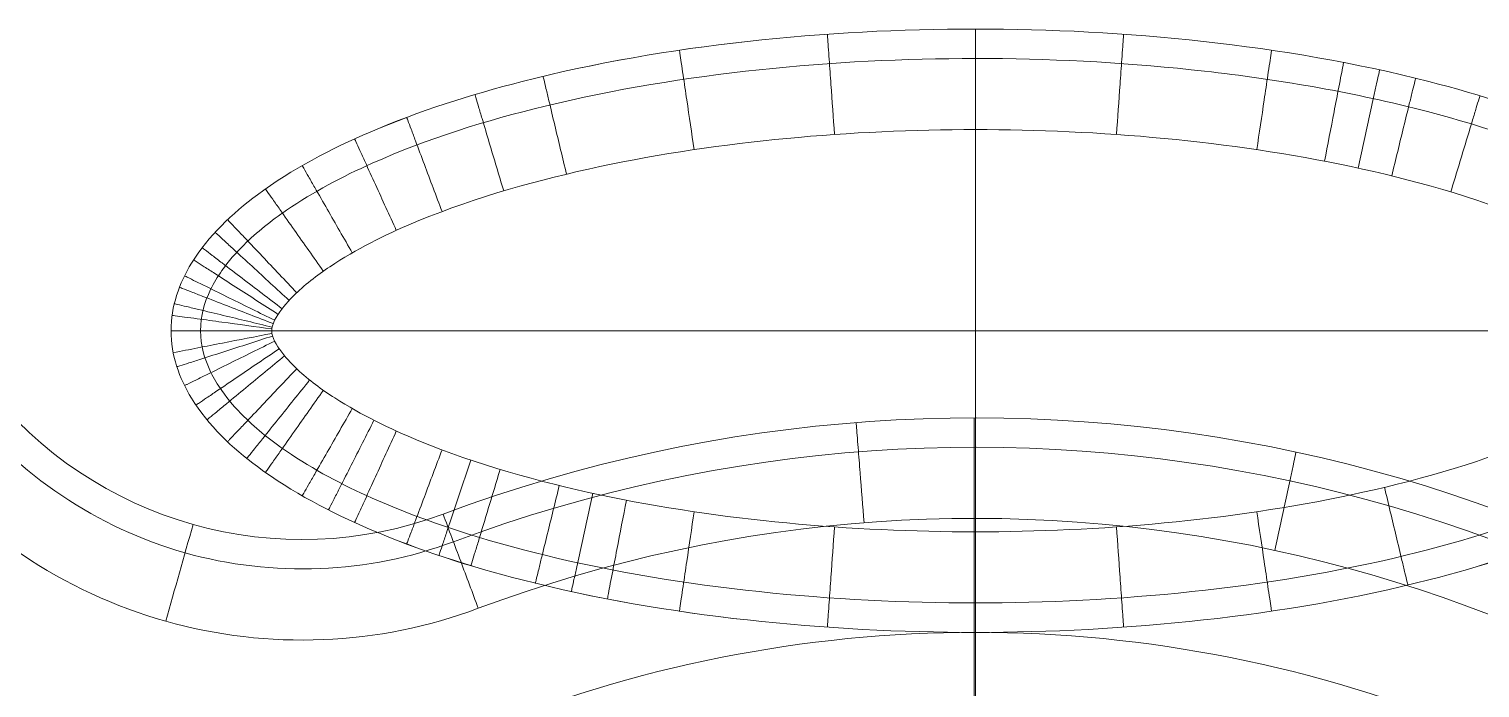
# Model space of a CAD drawing. Header units: inches. Extents: x 25 to 188, y -279 to -12.
# Drawn here: x 115.772 to 118.933, y -215.732 to -214.297 of the extents above; entities that cross this region are included whole.
import ezdxf

# ---------------------------------------------------------------- set-up
doc = ezdxf.new("R2010")
doc.units = ezdxf.units.IN
doc.header["$MEASUREMENT"] = 0
doc.layers.add('back panel', color=7, linetype='Continuous')

# ---------------------------------------------------------------- blocks, each defined once
blk = doc.blocks.new('block 9')
at = {"layer": 'back panel', "color": 7, "lineweight": 18, "true_color": 0xffffff}
for points in [[(117.8343, -214.2969), (117.8343, -215.6112)], [(117.8343, -214.2969), (117.8343, -214.2969)], [(117.8343, -214.5161), (117.8343, -215.3921)], [(116.082, -214.9541), (119.5866, -214.9541)], [(116.082, -214.9541), (116.082, -214.9541)], [(116.3011, -214.9541), (119.3676, -214.9541)], [(117.8315, -215.8302), (117.8315, -215.144)], [(116.6746, -215.3535), (116.6746, -215.3535)], [(116.1299, -215.376), (116.1299, -215.376)], [(117.8315, -215.611), (117.8315, -215.3631)], [(117.8343, -215.6112), (117.8343, -215.6112)]]:
    blk.add_lwpolyline(points, dxfattribs=at)
for points, knots in [([(119.5866, -214.9541), (119.5866, -215.0074), (119.5695, -215.0566), (119.5421, -215.1013), (119.5058, -215.1605), (119.4533, -215.2096), (119.3986, -215.2502), (119.3238, -215.3058), (119.2381, -215.3503), (119.1531, -215.3868), (119.0453, -215.4329), (118.935, -215.4679), (118.8217, -215.4969), (118.5073, -215.5773), (118.1572, -215.6112), (117.8343, -215.6112), (117.5114, -215.6112), (117.1614, -215.5773), (116.847, -215.4969), (116.7337, -215.468), (116.6234, -215.433), (116.5156, -215.3868), (116.4306, -215.3503), (116.3449, -215.3058), (116.2701, -215.2502), (116.2154, -215.2096), (116.1629, -215.1605), (116.1266, -215.1013), (116.0992, -215.0566), (116.082, -215.0074), (116.082, -214.9541), (116.082, -214.9007), (116.0992, -214.8515), (116.1266, -214.8068), (116.1629, -214.7476), (116.2154, -214.6985), (116.2701, -214.6579), (116.3449, -214.6023), (116.4305, -214.5578), (116.5156, -214.5214), (116.6233, -214.4752), (116.7336, -214.4402), (116.8469, -214.4112), (117.1613, -214.3308), (117.5114, -214.2969), (117.8343, -214.2969), (118.1572, -214.2969), (118.5073, -214.3308), (118.8217, -214.4112), (118.935, -214.4402), (119.0453, -214.4752), (119.153, -214.5213), (119.2381, -214.5578), (119.3238, -214.6023), (119.3986, -214.6579), (119.4533, -214.6985), (119.5058, -214.7476), (119.5421, -214.8068), (119.5695, -214.8515), (119.5866, -214.9007), (119.5866, -214.9541)], [0, 0, 0, 0, 1, 1, 1, 2, 2, 2, 3, 3, 3, 4, 4, 4, 5, 5, 5, 6, 6, 6, 7, 7, 7, 8, 8, 8, 9, 9, 9, 10, 10, 10, 11, 11, 11, 12, 12, 12, 13, 13, 13, 14, 14, 14, 15, 15, 15, 16, 16, 16, 17, 17, 17, 18, 18, 18, 19, 19, 19, 20, 20, 20, 20]), ([(119.5866, -214.9541), (119.5866, -214.9007), (119.5695, -214.8515), (119.5421, -214.8068), (119.5058, -214.7476), (119.4533, -214.6985), (119.3986, -214.6579), (119.3238, -214.6023), (119.2381, -214.5578), (119.1531, -214.5214), (119.0453, -214.4752), (118.935, -214.4402), (118.8217, -214.4112), (118.5073, -214.3308), (118.1572, -214.2969), (117.8343, -214.2969), (117.5114, -214.2969), (117.1614, -214.3308), (116.847, -214.4112), (116.7337, -214.4402), (116.6234, -214.4752), (116.5156, -214.5213), (116.4306, -214.5578), (116.3449, -214.6023), (116.2701, -214.6579), (116.2154, -214.6985), (116.1629, -214.7476), (116.1266, -214.8068), (116.0992, -214.8515), (116.082, -214.9007), (116.082, -214.9541), (116.082, -215.0074), (116.0992, -215.0566), (116.1266, -215.1013), (116.1629, -215.1605), (116.2154, -215.2096), (116.2701, -215.2502), (116.3449, -215.3058), (116.4305, -215.3503), (116.5156, -215.3868), (116.6233, -215.4329), (116.7336, -215.4679), (116.8469, -215.4969), (117.1613, -215.5773), (117.5114, -215.6112), (117.8343, -215.6112), (118.1572, -215.6112), (118.5073, -215.5773), (118.8217, -215.4969), (118.935, -215.468), (119.0453, -215.433), (119.153, -215.3868), (119.2381, -215.3503), (119.3238, -215.3058), (119.3986, -215.2502), (119.4533, -215.2096), (119.5058, -215.1605), (119.5421, -215.1013), (119.5695, -215.0566), (119.5866, -215.0074), (119.5866, -214.9541)], [0, 0, 0, 0, 1, 1, 1, 2, 2, 2, 3, 3, 3, 4, 4, 4, 5, 5, 5, 6, 6, 6, 7, 7, 7, 8, 8, 8, 9, 9, 9, 10, 10, 10, 11, 11, 11, 12, 12, 12, 13, 13, 13, 14, 14, 14, 15, 15, 15, 16, 16, 16, 17, 17, 17, 18, 18, 18, 19, 19, 19, 20, 20, 20, 20]), ([(119.5866, -214.9541), (119.5866, -214.9007), (119.5695, -214.8515), (119.5421, -214.8068), (119.5058, -214.7476), (119.4533, -214.6985), (119.3986, -214.6579), (119.3238, -214.6023), (119.2381, -214.5578), (119.1531, -214.5214), (119.0453, -214.4752), (118.935, -214.4402), (118.8217, -214.4112), (118.5073, -214.3308), (118.1572, -214.2969), (117.8343, -214.2969), (117.5114, -214.2969), (117.1614, -214.3308), (116.847, -214.4112), (116.7337, -214.4402), (116.6234, -214.4752), (116.5156, -214.5213), (116.4306, -214.5578), (116.3449, -214.6023), (116.2701, -214.6579), (116.2154, -214.6985), (116.1629, -214.7476), (116.1266, -214.8068), (116.0992, -214.8515), (116.082, -214.9007), (116.082, -214.9541), (116.082, -215.0074), (116.0992, -215.0566), (116.1266, -215.1013), (116.1629, -215.1605), (116.2154, -215.2096), (116.2701, -215.2502), (116.3449, -215.3058), (116.4305, -215.3503), (116.5156, -215.3868), (116.6233, -215.4329), (116.7336, -215.4679), (116.8469, -215.4969), (117.1613, -215.5773), (117.5114, -215.6112), (117.8343, -215.6112), (118.1572, -215.6112), (118.5073, -215.5773), (118.8217, -215.4969), (118.935, -215.468), (119.0453, -215.433), (119.153, -215.3868), (119.2381, -215.3503), (119.3238, -215.3058), (119.3986, -215.2502), (119.4533, -215.2096), (119.5058, -215.1605), (119.5421, -215.1013), (119.5695, -215.0566), (119.5866, -215.0074), (119.5866, -214.9541)], [0, 0, 0, 0, 1, 1, 1, 2, 2, 2, 3, 3, 3, 4, 4, 4, 5, 5, 5, 6, 6, 6, 7, 7, 7, 8, 8, 8, 9, 9, 9, 10, 10, 10, 11, 11, 11, 12, 12, 12, 13, 13, 13, 14, 14, 14, 15, 15, 15, 16, 16, 16, 17, 17, 17, 18, 18, 18, 19, 19, 19, 20, 20, 20, 20]), ([(117.5117, -214.3081), (117.512, -214.3081), (117.5118, -214.3084), (117.5118, -214.3085), (117.5118, -214.3089), (117.5118, -214.3093), (117.5119, -214.3097), (117.512, -214.3113), (117.5121, -214.313), (117.5122, -214.3146), (117.5127, -214.3216), (117.5132, -214.3285), (117.5137, -214.3355), (117.5143, -214.3446), (117.515, -214.3537), (117.5156, -214.3628), (117.5169, -214.381), (117.5181, -214.3992), (117.5194, -214.4174), (117.522, -214.4538), (117.5245, -214.4903), (117.5271, -214.5267)], [0, 0, 0, 0, 1, 1, 1, 2, 2, 2, 3, 3, 3, 4, 4, 4, 5, 5, 5, 6, 6, 6, 7, 7, 7, 7]), ([(117.8343, -214.297), (117.8341, -214.2969), (117.8343, -214.2973), (117.8343, -214.2973), (117.8343, -214.2978), (117.8343, -214.2982), (117.8343, -214.2986), (117.8343, -214.3002), (117.8343, -214.3018), (117.8343, -214.3035), (117.8343, -214.3105), (117.8343, -214.3174), (117.8343, -214.3244), (117.8343, -214.3335), (117.8343, -214.3426), (117.8343, -214.3517), (117.8343, -214.37), (117.8343, -214.3882), (117.8343, -214.4065), (117.8343, -214.443), (117.8343, -214.4795), (117.8343, -214.516)], [0, 0, 0, 0, 1, 1, 1, 2, 2, 2, 3, 3, 3, 4, 4, 4, 5, 5, 5, 6, 6, 6, 7, 7, 7, 7]), ([(118.1569, -214.308), (118.1573, -214.3082), (118.1568, -214.3093), (118.1568, -214.3096), (118.1567, -214.3112), (118.1566, -214.3128), (118.1565, -214.3145), (118.156, -214.3214), (118.1555, -214.3284), (118.155, -214.3353), (118.1543, -214.3444), (118.1537, -214.3535), (118.1531, -214.3627), (118.1518, -214.3809), (118.1505, -214.3991), (118.1492, -214.4173), (118.1467, -214.4538), (118.1441, -214.4902), (118.1416, -214.5267)], [0, 0, 0, 0, 1, 1, 1, 2, 2, 2, 3, 3, 3, 4, 4, 4, 5, 5, 5, 6, 6, 6, 6]), ([(119.5225, -214.9541), (119.5225, -214.9216), (119.5146, -214.8933), (119.5006, -214.8644), (119.4936, -214.8499), (119.4852, -214.8363), (119.4759, -214.8232), (119.4617, -214.803), (119.4459, -214.7847), (119.4284, -214.7674), (119.3996, -214.739), (119.3685, -214.7143), (119.3352, -214.6915), (119.2761, -214.6511), (119.2138, -214.6185), (119.1486, -214.5894), (119.0297, -214.5364), (118.8979, -214.4955), (118.7718, -214.4649), (118.6173, -214.4274), (118.4619, -214.4023), (118.304, -214.3855), (118.1477, -214.3688), (117.9915, -214.3611), (117.8343, -214.3611), (117.5265, -214.3613), (117.1973, -214.3919), (116.8969, -214.4649), (116.7675, -214.4963), (116.6421, -214.535), (116.52, -214.5894), (116.4548, -214.6185), (116.3926, -214.651), (116.3335, -214.6915), (116.3002, -214.7143), (116.269, -214.739), (116.2402, -214.7674), (116.2228, -214.7847), (116.2069, -214.8029), (116.1927, -214.823), (116.1834, -214.8362), (116.1751, -214.8499), (116.1681, -214.8645), (116.154, -214.8934), (116.1462, -214.9216), (116.1462, -214.9541), (116.1462, -214.9866), (116.1542, -215.0148), (116.1681, -215.0438), (116.175, -215.0582), (116.1835, -215.0716), (116.1927, -215.0846), (116.2069, -215.1048), (116.2225, -215.1234), (116.2402, -215.1407), (116.2719, -215.1715), (116.297, -215.1917), (116.3335, -215.2166), (116.3926, -215.2569), (116.4549, -215.2896), (116.52, -215.3187), (116.6386, -215.3717), (116.7711, -215.4127), (116.8969, -215.4433), (117.1967, -215.516), (117.5271, -215.547), (117.8343, -215.547), (118.142, -215.547), (118.4715, -215.516), (118.7718, -215.4433), (118.8981, -215.4126), (119.0295, -215.3718), (119.1487, -215.3187), (119.2138, -215.2897), (119.2761, -215.2571), (119.3352, -215.2167), (119.3685, -215.1939), (119.3996, -215.1691), (119.4284, -215.1407), (119.4459, -215.1234), (119.4617, -215.1052), (119.4759, -215.0851), (119.4853, -215.0719), (119.4935, -215.0582), (119.5006, -215.0437), (119.5147, -215.0148), (119.5225, -214.9866), (119.5225, -214.9541)], [0, 0, 0, 0, 1, 1, 1, 2, 2, 2, 3, 3, 3, 4, 4, 4, 5, 5, 5, 6, 6, 6, 7, 7, 7, 8, 8, 8, 9, 9, 9, 10, 10, 10, 11, 11, 11, 12, 12, 12, 13, 13, 13, 14, 14, 14, 15, 15, 15, 16, 16, 16, 17, 17, 17, 18, 18, 18, 19, 19, 19, 20, 20, 20, 21, 21, 21, 22, 22, 22, 23, 23, 23, 24, 24, 24, 25, 25, 25, 26, 26, 26, 27, 27, 27, 28, 28, 28, 29, 29, 29, 29]), ([(117.1893, -214.3431), (117.1891, -214.343), (117.1893, -214.3434), (117.1894, -214.3435), (117.1894, -214.3439), (117.1895, -214.3443), (117.1895, -214.3446), (117.1898, -214.3463), (117.19, -214.3479), (117.1903, -214.3495), (117.1913, -214.3564), (117.1923, -214.3633), (117.1933, -214.3702), (117.1947, -214.3792), (117.196, -214.3882), (117.1974, -214.3972), (117.2, -214.4153), (117.2027, -214.4334), (117.2054, -214.4514), (117.2108, -214.4875), (117.2161, -214.5236), (117.2215, -214.5598)], [0, 0, 0, 0, 1, 1, 1, 2, 2, 2, 3, 3, 3, 4, 4, 4, 5, 5, 5, 6, 6, 6, 7, 7, 7, 7]), ([(118.4793, -214.3432), (118.4791, -214.3431), (118.4793, -214.3435), (118.4793, -214.3435), (118.4792, -214.344), (118.4792, -214.3444), (118.4791, -214.3448), (118.4789, -214.3464), (118.4786, -214.348), (118.4784, -214.3496), (118.4774, -214.3565), (118.4763, -214.3634), (118.4753, -214.3703), (118.474, -214.3793), (118.4726, -214.3883), (118.4713, -214.3973), (118.4686, -214.4154), (118.4659, -214.4334), (118.4633, -214.4515), (118.4579, -214.4876), (118.4525, -214.5236), (118.4472, -214.5597)], [0, 0, 0, 0, 1, 1, 1, 2, 2, 2, 3, 3, 3, 4, 4, 4, 5, 5, 5, 6, 6, 6, 7, 7, 7, 7]), ([(118.6363, -214.3698), (118.6361, -214.3696), (118.6362, -214.37), (118.6362, -214.37), (118.6361, -214.3706), (118.6361, -214.371), (118.636, -214.3713), (118.6357, -214.3729), (118.6354, -214.3746), (118.6351, -214.3762), (118.6338, -214.383), (118.6324, -214.3898), (118.6311, -214.3967), (118.6294, -214.4056), (118.6277, -214.4146), (118.6259, -214.4236), (118.6224, -214.4415), (118.619, -214.4594), (118.6155, -214.4773), (118.6086, -214.5132), (118.6017, -214.549), (118.5948, -214.5849)], [0, 0, 0, 0, 1, 1, 1, 2, 2, 2, 3, 3, 3, 4, 4, 4, 5, 5, 5, 6, 6, 6, 7, 7, 7, 7]), ([(116.8924, -214.4), (116.8928, -214.4001), (116.8927, -214.4012), (116.8927, -214.4015), (116.8931, -214.4031), (116.8935, -214.4047), (116.8939, -214.4063), (116.8955, -214.413), (116.8971, -214.4198), (116.8987, -214.4266), (116.9009, -214.4354), (116.903, -214.4443), (116.9051, -214.4532), (116.9094, -214.471), (116.9136, -214.4887), (116.9178, -214.5065), (116.9263, -214.542), (116.9348, -214.5775), (116.9433, -214.613)], [0, 0, 0, 0, 1, 1, 1, 2, 2, 2, 3, 3, 3, 4, 4, 4, 5, 5, 5, 6, 6, 6, 6]), ([(118.7148, -214.3859), (118.7148, -214.3859), (118.7147, -214.3863), (118.7147, -214.3863), (118.7146, -214.3867), (118.7145, -214.3871), (118.7144, -214.3874), (118.7141, -214.389), (118.7137, -214.3906), (118.7134, -214.3922), (118.7119, -214.3991), (118.7104, -214.4058), (118.7089, -214.4127), (118.707, -214.4216), (118.705, -214.4305), (118.7031, -214.4394), (118.6992, -214.4572), (118.6953, -214.4751), (118.6914, -214.4929), (118.6837, -214.5286), (118.6759, -214.5643), (118.6681, -214.5999)], [0, 0, 0, 0, 1, 1, 1, 2, 2, 2, 3, 3, 3, 4, 4, 4, 5, 5, 5, 6, 6, 6, 7, 7, 7, 7]), ([(118.7932, -214.4041), (118.7935, -214.4044), (118.7929, -214.4053), (118.7928, -214.4056), (118.7924, -214.4072), (118.792, -214.4088), (118.7917, -214.4103), (118.79, -214.4171), (118.7884, -214.4239), (118.7867, -214.4306), (118.7845, -214.4395), (118.7823, -214.4484), (118.7802, -214.4572), (118.7758, -214.4749), (118.7715, -214.4927), (118.7671, -214.5104), (118.7584, -214.5459), (118.7498, -214.5813), (118.741, -214.6168)], [0, 0, 0, 0, 1, 1, 1, 2, 2, 2, 3, 3, 3, 4, 4, 4, 5, 5, 5, 6, 6, 6, 6]), ([(116.7439, -214.4397), (116.7437, -214.4396), (116.744, -214.4399), (116.744, -214.44), (116.7441, -214.4404), (116.7442, -214.4408), (116.7443, -214.4412), (116.7448, -214.4427), (116.7453, -214.4443), (116.7457, -214.4459), (116.7478, -214.4526), (116.7497, -214.4592), (116.7517, -214.4659), (116.7543, -214.4746), (116.7569, -214.4834), (116.7595, -214.4921), (116.7648, -214.5096), (116.77, -214.5271), (116.7752, -214.5446), (116.7856, -214.5796), (116.7961, -214.6146), (116.8065, -214.6496)], [0, 0, 0, 0, 1, 1, 1, 2, 2, 2, 3, 3, 3, 4, 4, 4, 5, 5, 5, 6, 6, 6, 7, 7, 7, 7]), ([(118.9332, -214.4422), (118.9331, -214.442), (118.9331, -214.4425), (118.9331, -214.4426), (118.933, -214.443), (118.9329, -214.4433), (118.9328, -214.4437), (118.9323, -214.4453), (118.9318, -214.4468), (118.9313, -214.4484), (118.9293, -214.4551), (118.9273, -214.4618), (118.9253, -214.4684), (118.9227, -214.4772), (118.92, -214.4859), (118.9174, -214.4946), (118.9121, -214.5121), (118.9068, -214.5296), (118.9016, -214.547), (118.891, -214.582), (118.8805, -214.6169), (118.8699, -214.6519)], [0, 0, 0, 0, 1, 1, 1, 2, 2, 2, 3, 3, 3, 4, 4, 4, 5, 5, 5, 6, 6, 6, 7, 7, 7, 7]), ([(116.5953, -214.4894), (116.5957, -214.4895), (116.5957, -214.4906), (116.5958, -214.4909), (116.5964, -214.4924), (116.597, -214.494), (116.5975, -214.4955), (116.6, -214.502), (116.6024, -214.5085), (116.6049, -214.515), (116.6081, -214.5236), (116.6113, -214.5321), (116.6145, -214.5407), (116.6209, -214.5578), (116.6273, -214.5748), (116.6337, -214.5919), (116.6465, -214.6261), (116.6594, -214.6603), (116.6722, -214.6945)], [0, 0, 0, 0, 1, 1, 1, 2, 2, 2, 3, 3, 3, 4, 4, 4, 5, 5, 5, 6, 6, 6, 6]), ([(119.3676, -214.9541), (119.3676, -214.9263), (119.328, -214.8853), (119.3116, -214.87), (119.2864, -214.8463), (119.259, -214.8262), (119.23, -214.8075), (119.1718, -214.77), (119.1105, -214.7405), (119.0467, -214.7142), (118.9221, -214.6629), (118.7839, -214.6245), (118.6526, -214.5966), (118.3884, -214.5405), (118.1037, -214.516), (117.8343, -214.516), (117.5655, -214.516), (117.2797, -214.5405), (117.0161, -214.5966), (116.8845, -214.6246), (116.7467, -214.6628), (116.622, -214.7142), (116.5582, -214.7405), (116.497, -214.7702), (116.4387, -214.8075), (116.4097, -214.8262), (116.3823, -214.8463), (116.357, -214.87), (116.3407, -214.8853), (116.301, -214.9262), (116.3011, -214.9541), (116.3011, -214.9819), (116.3407, -215.0228), (116.357, -215.0382), (116.3822, -215.0619), (116.4097, -215.0819), (116.4387, -215.1006), (116.4969, -215.1381), (116.5582, -215.1676), (116.622, -215.1939), (116.7465, -215.2452), (116.8847, -215.2836), (117.0161, -215.3115), (117.2799, -215.3676), (117.5653, -215.3921), (117.8343, -215.3921), (118.1033, -215.3921), (118.3888, -215.3676), (118.6526, -215.3115), (118.7876, -215.2829), (118.9186, -215.2466), (119.0467, -215.1939), (119.1105, -215.1677), (119.1717, -215.1381), (119.23, -215.1006), (119.259, -215.082), (119.2864, -215.0618), (119.3116, -215.0381), (119.328, -215.0228), (119.3676, -214.9819), (119.3676, -214.9541)], [0, 0, 0, 0, 1, 1, 1, 2, 2, 2, 3, 3, 3, 4, 4, 4, 5, 5, 5, 6, 6, 6, 7, 7, 7, 8, 8, 8, 9, 9, 9, 10, 10, 10, 11, 11, 11, 12, 12, 12, 13, 13, 13, 14, 14, 14, 15, 15, 15, 16, 16, 16, 17, 17, 17, 18, 18, 18, 19, 19, 19, 20, 20, 20, 20]), ([(116.4818, -214.5362), (116.4823, -214.5363), (116.4824, -214.5374), (116.4825, -214.5377), (116.4832, -214.5392), (116.4838, -214.5407), (116.4845, -214.5421), (116.4874, -214.5485), (116.4903, -214.5548), (116.4932, -214.5612), (116.497, -214.5695), (116.5007, -214.5778), (116.5045, -214.5861), (116.5121, -214.6027), (116.5197, -214.6193), (116.5272, -214.6359), (116.5423, -214.6691), (116.5575, -214.7024), (116.5726, -214.7356)], [0, 0, 0, 0, 1, 1, 1, 2, 2, 2, 3, 3, 3, 4, 4, 4, 5, 5, 5, 6, 6, 6, 6]), ([(116.3676, -214.5945), (116.3681, -214.5945), (116.3683, -214.5956), (116.3683, -214.5956), (116.3692, -214.5973), (116.37, -214.5987), (116.3709, -214.6001), (116.3743, -214.6062), (116.3778, -214.6122), (116.3813, -214.6183), (116.3858, -214.6262), (116.3903, -214.6341), (116.3949, -214.642), (116.404, -214.6579), (116.4131, -214.6737), (116.4222, -214.6895), (116.4403, -214.7212), (116.4585, -214.7529), (116.4767, -214.7846)], [0, 0, 0, 0, 1, 1, 1, 2, 2, 2, 3, 3, 3, 4, 4, 4, 5, 5, 5, 6, 6, 6, 6]), ([(116.2875, -214.6453), (116.288, -214.6453), (116.2882, -214.6463), (116.2884, -214.6466), (116.2894, -214.6479), (116.2903, -214.6493), (116.2912, -214.6506), (116.2952, -214.6563), (116.2993, -214.662), (116.3033, -214.6677), (116.3085, -214.6751), (116.3138, -214.6826), (116.319, -214.6901), (116.3295, -214.705), (116.34, -214.7199), (116.3505, -214.7348), (116.3716, -214.7647), (116.3926, -214.7945), (116.4136, -214.8244)], [0, 0, 0, 0, 1, 1, 1, 2, 2, 2, 3, 3, 3, 4, 4, 4, 5, 5, 5, 6, 6, 6, 6]), ([(116.205, -214.7122), (116.2042, -214.7117), (116.2058, -214.713), (116.2061, -214.7134), (116.2072, -214.7146), (116.2084, -214.7157), (116.2095, -214.7169), (116.2143, -214.722), (116.2191, -214.727), (116.2239, -214.7321), (116.2301, -214.7387), (116.2364, -214.7453), (116.2427, -214.752), (116.2552, -214.7652), (116.2678, -214.7785), (116.2804, -214.7917), (116.3055, -214.8182), (116.3306, -214.8447), (116.3557, -214.8712)], [0, 0, 0, 0, 1, 1, 1, 2, 2, 2, 3, 3, 3, 4, 4, 4, 5, 5, 5, 6, 6, 6, 6]), ([(116.1779, -214.7397), (116.1784, -214.7399), (116.1786, -214.7404), (116.179, -214.7407), (116.1802, -214.7418), (116.1814, -214.7429), (116.1826, -214.7441), (116.1878, -214.7488), (116.1929, -214.7535), (116.198, -214.7582), (116.2047, -214.7644), (116.2114, -214.7706), (116.2181, -214.7768), (116.2316, -214.7891), (116.245, -214.8015), (116.2584, -214.8138), (116.2853, -214.8386), (116.3121, -214.8633), (116.339, -214.888)], [0, 0, 0, 0, 1, 1, 1, 2, 2, 2, 3, 3, 3, 4, 4, 4, 5, 5, 5, 6, 6, 6, 6]), ([(116.1496, -214.7733), (116.1487, -214.7729), (116.1505, -214.7739), (116.1509, -214.7742), (116.1522, -214.7752), (116.1535, -214.7762), (116.1548, -214.7772), (116.1603, -214.7815), (116.1659, -214.7857), (116.1714, -214.7899), (116.1787, -214.7954), (116.1859, -214.801), (116.1932, -214.8065), (116.2077, -214.8176), (116.2222, -214.8286), (116.2367, -214.8397), (116.2657, -214.8619), (116.2948, -214.884), (116.3238, -214.9061)], [0, 0, 0, 0, 1, 1, 1, 2, 2, 2, 3, 3, 3, 4, 4, 4, 5, 5, 5, 6, 6, 6, 6]), ([(116.131, -214.7998), (116.1315, -214.7999), (116.1319, -214.8003), (116.1323, -214.8006), (116.1337, -214.8015), (116.1351, -214.8024), (116.1364, -214.8033), (116.1423, -214.8071), (116.1481, -214.8108), (116.154, -214.8146), (116.1617, -214.8195), (116.1693, -214.8245), (116.177, -214.8294), (116.1924, -214.8393), (116.2077, -214.8492), (116.2231, -214.8591), (116.2538, -214.8789), (116.2844, -214.8986), (116.3151, -214.9184)], [0, 0, 0, 0, 1, 1, 1, 2, 2, 2, 3, 3, 3, 4, 4, 4, 5, 5, 5, 6, 6, 6, 6]), ([(116.1113, -214.8345), (116.1102, -214.8343), (116.1122, -214.835), (116.1127, -214.8352), (116.1141, -214.8359), (116.1156, -214.8367), (116.1171, -214.8374), (116.1233, -214.8405), (116.1296, -214.8436), (116.1358, -214.8466), (116.144, -214.8507), (116.1522, -214.8547), (116.1604, -214.8587), (116.1767, -214.8668), (116.1931, -214.8749), (116.2095, -214.883), (116.2422, -214.8991), (116.275, -214.9153), (116.3077, -214.9314)], [0, 0, 0, 0, 1, 1, 1, 2, 2, 2, 3, 3, 3, 4, 4, 4, 5, 5, 5, 6, 6, 6, 6]), ([(116.1003, -214.8595), (116.1008, -214.8595), (116.1012, -214.8599), (116.1017, -214.8601), (116.1032, -214.8607), (116.1048, -214.8612), (116.1063, -214.8618), (116.1128, -214.8644), (116.1193, -214.8669), (116.1258, -214.8694), (116.1343, -214.8727), (116.1428, -214.876), (116.1513, -214.8793), (116.1683, -214.8859), (116.1853, -214.8925), (116.2024, -214.8991), (116.2364, -214.9123), (116.2704, -214.9255), (116.3045, -214.9387)], [0, 0, 0, 0, 1, 1, 1, 2, 2, 2, 3, 3, 3, 4, 4, 4, 5, 5, 5, 6, 6, 6, 6]), ([(116.0891, -214.8951), (116.0881, -214.8951), (116.0901, -214.8954), (116.0906, -214.8955), (116.0922, -214.8959), (116.0938, -214.8963), (116.0954, -214.8967), (116.1022, -214.8983), (116.109, -214.8999), (116.1157, -214.9015), (116.1246, -214.9036), (116.1335, -214.9058), (116.1423, -214.9079), (116.1601, -214.9122), (116.1778, -214.9164), (116.1956, -214.9207), (116.2311, -214.9292), (116.2666, -214.9377), (116.3021, -214.9463)], [0, 0, 0, 0, 1, 1, 1, 2, 2, 2, 3, 3, 3, 4, 4, 4, 5, 5, 5, 6, 6, 6, 6]), ([(120.9472, -219.5975), (121.3918, -218.3821), (121.0884, -217.019), (120.1702, -216.107), (119.252, -215.1949), (117.8869, -214.9007), (116.6746, -215.3535)], [0, 0, 0, 0, 1, 1, 1, 2, 2, 2, 2]), ([(120.9472, -219.5975), (121.3918, -218.3821), (121.0884, -217.019), (120.1702, -216.107), (119.252, -215.1949), (117.8869, -214.9007), (116.6746, -215.3535)], [0, 0, 0, 0, 1, 1, 1, 2, 2, 2, 2]), ([(116.6746, -215.3535), (117.8869, -214.9007), (119.252, -215.1949), (120.1702, -216.107), (121.0884, -217.019), (121.3918, -218.3821), (120.9472, -219.5975)], [0, 0, 0, 0, 1, 1, 1, 2, 2, 2, 2]), ([(116.0843, -214.9206), (116.0865, -214.9205), (116.0886, -214.9212), (116.0907, -214.9215), (116.0976, -214.9224), (116.1045, -214.9233), (116.1114, -214.9243), (116.1204, -214.9255), (116.1295, -214.9267), (116.1385, -214.928), (116.1566, -214.9304), (116.1747, -214.9329), (116.1928, -214.9353), (116.229, -214.9403), (116.2652, -214.9452), (116.3013, -214.9501)], [0, 0, 0, 0, 1, 1, 1, 2, 2, 2, 3, 3, 3, 4, 4, 4, 5, 5, 5, 5]), ([(116.082, -214.9542), (116.081, -214.9543), (116.0831, -214.9542), (116.0836, -214.9542), (116.0852, -214.9542), (116.0868, -214.9542), (116.0885, -214.9542), (116.0955, -214.9542), (116.1024, -214.9541), (116.1094, -214.9541), (116.1185, -214.9541), (116.1276, -214.9541), (116.1368, -214.9541), (116.155, -214.9541), (116.1733, -214.9541), (116.1915, -214.9541), (116.228, -214.9541), (116.2646, -214.9541), (116.3011, -214.9541)], [0, 0, 0, 0, 1, 1, 1, 2, 2, 2, 3, 3, 3, 4, 4, 4, 5, 5, 5, 6, 6, 6, 6]), ([(116.0866, -215.0019), (116.0955, -214.9999), (116.1045, -214.9984), (116.1134, -214.9967), (116.1224, -214.9949), (116.1314, -214.9932), (116.1403, -214.9914), (116.1582, -214.9879), (116.1762, -214.9844), (116.1941, -214.981), (116.2299, -214.974), (116.2658, -214.967), (116.3017, -214.96)], [0, 0, 0, 0, 1, 1, 1, 2, 2, 2, 3, 3, 3, 4, 4, 4, 4]), ([(116.0947, -215.0328), (116.0937, -215.0331), (116.0957, -215.0325), (116.0962, -215.0323), (116.0977, -215.0318), (116.0993, -215.0313), (116.1009, -215.0308), (116.1075, -215.0287), (116.1141, -215.0265), (116.1207, -215.0244), (116.1294, -215.0216), (116.1381, -215.0188), (116.1468, -215.016), (116.1642, -215.0105), (116.1815, -215.0049), (116.1989, -214.9993), (116.2337, -214.9881), (116.2684, -214.9769), (116.3032, -214.9657)], [0, 0, 0, 0, 1, 1, 1, 2, 2, 2, 3, 3, 3, 4, 4, 4, 5, 5, 5, 6, 6, 6, 6]), ([(120.887, -219.5754), (121.3232, -218.3836), (121.0253, -217.0467), (120.125, -216.1525), (119.2247, -215.2582), (117.8858, -214.9694), (116.697, -215.4136)], [0, 0, 0, 0, 1, 1, 1, 2, 2, 2, 2]), ([(116.1113, -215.0737), (116.113, -215.0724), (116.1151, -215.0718), (116.1171, -215.0709), (116.1233, -215.0678), (116.1296, -215.0647), (116.1358, -215.0616), (116.144, -215.0576), (116.1522, -215.0535), (116.1604, -215.0495), (116.1767, -215.0414), (116.1931, -215.0333), (116.2095, -215.0252), (116.2422, -215.009), (116.2749, -214.9929), (116.3077, -214.9767)], [0, 0, 0, 0, 1, 1, 1, 2, 2, 2, 3, 3, 3, 4, 4, 4, 5, 5, 5, 5]), ([(116.1365, -215.1159), (116.1355, -215.1164), (116.1373, -215.1153), (116.1378, -215.1151), (116.1391, -215.1141), (116.1405, -215.1132), (116.1418, -215.1123), (116.1476, -215.1084), (116.1533, -215.1045), (116.1591, -215.1006), (116.1666, -215.0955), (116.1742, -215.0904), (116.1817, -215.0853), (116.1968, -215.0751), (116.2119, -215.0649), (116.227, -215.0546), (116.2572, -215.0342), (116.2874, -215.0138), (116.3175, -214.9933)], [0, 0, 0, 0, 1, 1, 1, 2, 2, 2, 3, 3, 3, 4, 4, 4, 5, 5, 5, 6, 6, 6, 6]), ([(116.1601, -215.1481), (116.1592, -215.1486), (116.1609, -215.1475), (116.1613, -215.1472), (116.1626, -215.1461), (116.1639, -215.1451), (116.1651, -215.144), (116.1705, -215.1396), (116.1759, -215.1352), (116.1813, -215.1307), (116.1883, -215.1249), (116.1953, -215.1191), (116.2024, -215.1133), (116.2165, -215.1017), (116.2306, -215.0901), (116.2447, -215.0785), (116.2728, -215.0552), (116.301, -215.032), (116.3292, -215.0088)], [0, 0, 0, 0, 1, 1, 1, 2, 2, 2, 3, 3, 3, 4, 4, 4, 5, 5, 5, 6, 6, 6, 6]), ([(116.205, -215.1957), (116.2067, -215.1943), (116.208, -215.1926), (116.2095, -215.191), (116.2143, -215.186), (116.2191, -215.1809), (116.2239, -215.1759), (116.2301, -215.1693), (116.2364, -215.1627), (116.2427, -215.156), (116.2552, -215.1428), (116.2678, -215.1296), (116.2804, -215.1163), (116.3055, -215.0899), (116.3306, -215.0634), (116.3557, -215.0369)], [0, 0, 0, 0, 1, 1, 1, 2, 2, 2, 3, 3, 3, 4, 4, 4, 5, 5, 5, 5]), ([(116.2467, -215.2325), (116.2461, -215.2334), (116.2474, -215.2317), (116.2477, -215.2313), (116.2487, -215.23), (116.2497, -215.2288), (116.2508, -215.2275), (116.2551, -215.222), (116.2595, -215.2166), (116.2638, -215.2112), (116.2696, -215.204), (116.2753, -215.1969), (116.281, -215.1897), (116.2924, -215.1755), (116.3038, -215.1612), (116.3153, -215.147), (116.3381, -215.1184), (116.361, -215.0899), (116.3838, -215.0614)], [0, 0, 0, 0, 1, 1, 1, 2, 2, 2, 3, 3, 3, 4, 4, 4, 5, 5, 5, 6, 6, 6, 6]), ([(116.2875, -215.2628), (116.2869, -215.2636), (116.2881, -215.2619), (116.2884, -215.2615), (116.2893, -215.2601), (116.2903, -215.2588), (116.2912, -215.2575), (116.2952, -215.2518), (116.2992, -215.2461), (116.3033, -215.2404), (116.3085, -215.2329), (116.3138, -215.2255), (116.319, -215.218), (116.3295, -215.2031), (116.3401, -215.1882), (116.3506, -215.1732), (116.3716, -215.1434), (116.3926, -215.1136), (116.4137, -215.0838)], [0, 0, 0, 0, 1, 1, 1, 2, 2, 2, 3, 3, 3, 4, 4, 4, 5, 5, 5, 6, 6, 6, 6]), ([(116.697, -215.4136), (116.5113, -215.4837), (116.3031, -215.4916), (116.1124, -215.4378), (115.9218, -215.384), (115.7484, -215.2683), (115.6268, -215.1114)], [0, 0, 0, 0, 1, 1, 1, 2, 2, 2, 2]), ([(116.3676, -215.3137), (116.3674, -215.3147), (116.3682, -215.3128), (116.3684, -215.3124), (116.3692, -215.311), (116.3701, -215.3095), (116.3709, -215.3081), (116.3743, -215.3021), (116.3778, -215.296), (116.3813, -215.29), (116.3858, -215.2821), (116.3903, -215.2742), (116.3949, -215.2662), (116.404, -215.2504), (116.4131, -215.2345), (116.4221, -215.2187), (116.4403, -215.187), (116.4585, -215.1553), (116.4766, -215.1236)], [0, 0, 0, 0, 1, 1, 1, 2, 2, 2, 3, 3, 3, 4, 4, 4, 5, 5, 5, 6, 6, 6, 6]), ([(116.4249, -215.3444), (116.4248, -215.3437), (116.4254, -215.3435), (116.4256, -215.343), (116.4263, -215.3415), (116.4271, -215.3401), (116.4278, -215.3386), (116.431, -215.3324), (116.4341, -215.3262), (116.4373, -215.32), (116.4414, -215.3119), (116.4456, -215.3037), (116.4497, -215.2956), (116.458, -215.2793), (116.4662, -215.2631), (116.4745, -215.2468), (116.491, -215.2143), (116.5075, -215.1817), (116.524, -215.1492)], [0, 0, 0, 0, 1, 1, 1, 2, 2, 2, 3, 3, 3, 4, 4, 4, 5, 5, 5, 6, 6, 6, 6]), ([(120.7415, -219.5222), (121.157, -218.3872), (120.8733, -217.114), (120.0159, -216.2623), (119.1585, -215.4107), (117.8834, -215.1356), (116.7512, -215.5587)], [0, 0, 0, 0, 1, 1, 1, 2, 2, 2, 2]), ([(117.5744, -215.1542), (117.5742, -215.1532), (117.5745, -215.1552), (117.5746, -215.1557), (117.5747, -215.1574), (117.5748, -215.159), (117.5749, -215.1606), (117.5755, -215.1676), (117.576, -215.1745), (117.5766, -215.1815), (117.5773, -215.1906), (117.578, -215.1997), (117.5787, -215.2088), (117.5802, -215.227), (117.5816, -215.2452), (117.583, -215.2634), (117.5859, -215.2998), (117.5888, -215.3362), (117.5916, -215.3726)], [0, 0, 0, 0, 1, 1, 1, 2, 2, 2, 3, 3, 3, 4, 4, 4, 5, 5, 5, 6, 6, 6, 6]), ([(116.4818, -215.3719), (116.4818, -215.3729), (116.4823, -215.3709), (116.4825, -215.3705), (116.4832, -215.369), (116.4838, -215.3675), (116.4845, -215.366), (116.4874, -215.3597), (116.4903, -215.3533), (116.4932, -215.347), (116.497, -215.3387), (116.5007, -215.3304), (116.5045, -215.3221), (116.5121, -215.3055), (116.5196, -215.2889), (116.5272, -215.2722), (116.5423, -215.239), (116.5575, -215.2058), (116.5726, -215.1725)], [0, 0, 0, 0, 1, 1, 1, 2, 2, 2, 3, 3, 3, 4, 4, 4, 5, 5, 5, 6, 6, 6, 6]), ([(116.7512, -215.5587), (116.5349, -215.6404), (116.2924, -215.6496), (116.0703, -215.5869), (115.8482, -215.5242), (115.6464, -215.3895), (115.5048, -215.2068)], [0, 0, 0, 0, 1, 1, 1, 2, 2, 2, 2]), ([(116.5953, -215.4187), (116.5951, -215.4183), (116.5957, -215.4175), (116.5958, -215.4172), (116.5964, -215.4157), (116.597, -215.4141), (116.5975, -215.4126), (116.6, -215.4061), (116.6024, -215.3996), (116.6049, -215.393), (116.6081, -215.3845), (116.6113, -215.376), (116.6145, -215.3674), (116.6209, -215.3503), (116.6273, -215.3333), (116.6337, -215.3162), (116.6465, -215.282), (116.6594, -215.2478), (116.6722, -215.2136)], [0, 0, 0, 0, 1, 1, 1, 2, 2, 2, 3, 3, 3, 4, 4, 4, 5, 5, 5, 6, 6, 6, 6]), ([(118.5327, -215.2184), (118.5324, -215.2189), (118.5325, -215.2194), (118.5324, -215.2199), (118.532, -215.2215), (118.5317, -215.2231), (118.5313, -215.2247), (118.5299, -215.2315), (118.5284, -215.2383), (118.5269, -215.2451), (118.525, -215.2541), (118.5231, -215.263), (118.5212, -215.2719), (118.5173, -215.2898), (118.5135, -215.3076), (118.5096, -215.3254), (118.5019, -215.3611), (118.4942, -215.3968), (118.4866, -215.4325)], [0, 0, 0, 0, 1, 1, 1, 2, 2, 2, 3, 3, 3, 4, 4, 4, 5, 5, 5, 6, 6, 6, 6]), ([(116.6654, -215.4437), (116.6655, -215.4439), (116.6655, -215.4434), (116.6655, -215.4433), (116.6656, -215.4429), (116.6657, -215.4425), (116.6659, -215.4422), (116.6664, -215.4406), (116.6669, -215.4391), (116.6674, -215.4375), (116.6697, -215.4309), (116.6719, -215.4243), (116.6741, -215.4177), (116.677, -215.409), (116.6799, -215.4004), (116.6828, -215.3917), (116.6886, -215.3744), (116.6944, -215.3571), (116.7002, -215.3398), (116.7119, -215.3052), (116.7235, -215.2706), (116.7351, -215.236)], [0, 0, 0, 0, 1, 1, 1, 2, 2, 2, 3, 3, 3, 4, 4, 4, 5, 5, 5, 6, 6, 6, 7, 7, 7, 7]), ([(116.7354, -215.4659), (116.7352, -215.4655), (116.7358, -215.4647), (116.7359, -215.4644), (116.7364, -215.4628), (116.7368, -215.4613), (116.7373, -215.4597), (116.7393, -215.453), (116.7413, -215.4464), (116.7433, -215.4397), (116.746, -215.431), (116.7486, -215.4222), (116.7513, -215.4135), (116.7565, -215.396), (116.7618, -215.3786), (116.7671, -215.3611), (116.7776, -215.3261), (116.7882, -215.2912), (116.7988, -215.2562)], [0, 0, 0, 0, 1, 1, 1, 2, 2, 2, 3, 3, 3, 4, 4, 4, 5, 5, 5, 6, 6, 6, 6]), ([(116.8754, -215.5041), (116.8756, -215.5043), (116.8755, -215.5038), (116.8755, -215.5038), (116.8756, -215.5033), (116.8757, -215.503), (116.8758, -215.5026), (116.8762, -215.501), (116.8766, -215.4994), (116.877, -215.4978), (116.8786, -215.491), (116.8803, -215.4843), (116.882, -215.4775), (116.8841, -215.4686), (116.8863, -215.4598), (116.8885, -215.4509), (116.8928, -215.4332), (116.8972, -215.4154), (116.9015, -215.3977), (116.9102, -215.3623), (116.9189, -215.3268), (116.9276, -215.2913)], [0, 0, 0, 0, 1, 1, 1, 2, 2, 2, 3, 3, 3, 4, 4, 4, 5, 5, 5, 6, 6, 6, 7, 7, 7, 7]), ([(116.9539, -215.5222), (116.9536, -215.5215), (116.9541, -215.5212), (116.9542, -215.5207), (116.9546, -215.5191), (116.9549, -215.5175), (116.9553, -215.5159), (116.9568, -215.5091), (116.9583, -215.5023), (116.9597, -215.4955), (116.9617, -215.4865), (116.9636, -215.4776), (116.9656, -215.4687), (116.9694, -215.4509), (116.9733, -215.433), (116.9772, -215.4152), (116.985, -215.3795), (116.9928, -215.3439), (117.0005, -215.3082)], [0, 0, 0, 0, 1, 1, 1, 2, 2, 2, 3, 3, 3, 4, 4, 4, 5, 5, 5, 6, 6, 6, 6]), ([(118.7763, -215.5082), (118.777, -215.5089), (118.776, -215.5072), (118.7759, -215.5066), (118.7755, -215.5051), (118.7752, -215.5035), (118.7748, -215.5019), (118.7731, -215.4951), (118.7715, -215.4883), (118.7699, -215.4816), (118.7678, -215.4727), (118.7657, -215.4638), (118.7635, -215.4549), (118.7593, -215.4372), (118.7551, -215.4194), (118.7508, -215.4016), (118.7423, -215.3661), (118.7338, -215.3306), (118.7254, -215.2951)], [0, 0, 0, 0, 1, 1, 1, 2, 2, 2, 3, 3, 3, 4, 4, 4, 5, 5, 5, 6, 6, 6, 6]), ([(116.7512, -215.5587), (116.7384, -215.5245), (116.7256, -215.4903), (116.7129, -215.4561), (116.7001, -215.4219), (116.687, -215.3878), (116.6746, -215.3535)], [0, 0, 0, 0, 1, 1, 1, 2, 2, 2, 2]), ([(117.0324, -215.5383), (117.033, -215.5362), (117.0332, -215.5341), (117.0336, -215.532), (117.0349, -215.5251), (117.0362, -215.5183), (117.0375, -215.5115), (117.0393, -215.5025), (117.041, -215.4935), (117.0427, -215.4846), (117.0462, -215.4666), (117.0497, -215.4487), (117.0531, -215.4308), (117.06, -215.3949), (117.067, -215.3591), (117.0739, -215.3233)], [0, 0, 0, 0, 1, 1, 1, 2, 2, 2, 3, 3, 3, 4, 4, 4, 5, 5, 5, 5]), ([(117.1893, -215.565), (117.1886, -215.5658), (117.1895, -215.564), (117.1895, -215.5635), (117.1898, -215.5619), (117.19, -215.5603), (117.1903, -215.5586), (117.1913, -215.5517), (117.1923, -215.5448), (117.1933, -215.538), (117.1947, -215.5289), (117.196, -215.5199), (117.1974, -215.5109), (117.2, -215.4928), (117.2027, -215.4748), (117.2054, -215.4567), (117.2108, -215.4206), (117.2161, -215.3845), (117.2215, -215.3484)], [0, 0, 0, 0, 1, 1, 1, 2, 2, 2, 3, 3, 3, 4, 4, 4, 5, 5, 5, 6, 6, 6, 6]), ([(118.4793, -215.565), (118.4793, -215.5661), (118.4792, -215.564), (118.4791, -215.5635), (118.4789, -215.5619), (118.4786, -215.5603), (118.4784, -215.5586), (118.4774, -215.5517), (118.4763, -215.5448), (118.4753, -215.538), (118.474, -215.5289), (118.4726, -215.5199), (118.4713, -215.5109), (118.4686, -215.4928), (118.4659, -215.4748), (118.4633, -215.4567), (118.4579, -215.4206), (118.4525, -215.3845), (118.4472, -215.3484)], [0, 0, 0, 0, 1, 1, 1, 2, 2, 2, 3, 3, 3, 4, 4, 4, 5, 5, 5, 6, 6, 6, 6]), ([(117.5117, -215.5999), (117.5123, -215.6008), (117.5118, -215.5989), (117.5119, -215.5984), (117.512, -215.5968), (117.5121, -215.5951), (117.5122, -215.5935), (117.5127, -215.5865), (117.5132, -215.5796), (117.5137, -215.5726), (117.5143, -215.5635), (117.515, -215.5544), (117.5156, -215.5453), (117.5169, -215.5271), (117.5181, -215.5089), (117.5194, -215.4907), (117.522, -215.4543), (117.5245, -215.4179), (117.5271, -215.3815)], [0, 0, 0, 0, 1, 1, 1, 2, 2, 2, 3, 3, 3, 4, 4, 4, 5, 5, 5, 6, 6, 6, 6]), ([(118.1569, -215.5999), (118.1574, -215.6009), (118.1568, -215.5989), (118.1568, -215.5984), (118.1567, -215.5967), (118.1566, -215.5951), (118.1565, -215.5935), (118.156, -215.5865), (118.1555, -215.5796), (118.155, -215.5726), (118.1543, -215.5635), (118.1537, -215.5544), (118.1531, -215.5453), (118.1518, -215.5271), (118.1505, -215.5089), (118.1492, -215.4907), (118.1467, -215.4543), (118.1441, -215.4179), (118.1416, -215.3814)], [0, 0, 0, 0, 1, 1, 1, 2, 2, 2, 3, 3, 3, 4, 4, 4, 5, 5, 5, 6, 6, 6, 6]), ([(117.8343, -215.6112), (117.8341, -215.6113), (117.8343, -215.6109), (117.8343, -215.6108), (117.8343, -215.6104), (117.8343, -215.61), (117.8343, -215.6096), (117.8343, -215.608), (117.8343, -215.6063), (117.8343, -215.6047), (117.8343, -215.5977), (117.8343, -215.5908), (117.8343, -215.5838), (117.8343, -215.5747), (117.8343, -215.5656), (117.8343, -215.5564), (117.8343, -215.5382), (117.8343, -215.5199), (117.8343, -215.5017), (117.8343, -215.4652), (117.8343, -215.4286), (117.8343, -215.3921)], [0, 0, 0, 0, 1, 1, 1, 2, 2, 2, 3, 3, 3, 4, 4, 4, 5, 5, 5, 6, 6, 6, 7, 7, 7, 7]), ([(120.6818, -218.4587), (120.6822, -218.8315), (120.6076, -219.2041), (120.4651, -219.5484), (120.3225, -219.893), (120.1115, -220.2085), (119.8478, -220.4722), (119.5842, -220.7359), (119.2687, -220.9469), (118.9241, -221.0895), (118.5797, -221.2319), (118.2071, -221.3063), (117.8343, -221.3063), (117.4616, -221.3063), (117.0889, -221.2319), (116.7446, -221.0895), (116.3999, -220.9469), (116.0845, -220.7359), (115.8208, -220.4722), (115.5572, -220.2085), (115.346, -219.8931), (115.2035, -219.5484), (115.0611, -219.2041), (114.9867, -218.8314), (114.9867, -218.4587), (114.9867, -218.0859), (115.0611, -217.7133), (115.2035, -217.3689), (115.3461, -217.0243), (115.5571, -216.7088), (115.8208, -216.4451), (116.0845, -216.1815), (116.3999, -215.9704), (116.7446, -215.8279), (117.0889, -215.6855), (117.4616, -215.611), (117.8343, -215.611), (118.2071, -215.611), (118.5797, -215.6854), (118.9241, -215.8279), (119.2687, -215.9704), (119.5842, -216.1815), (119.8478, -216.4452), (120.1115, -216.7088), (120.3225, -217.0244), (120.4651, -217.3689), (120.6076, -217.7133), (120.6822, -218.0859), (120.6818, -218.4587)], [0, 0, 0, 0, 1, 1, 1, 2, 2, 2, 3, 3, 3, 4, 4, 4, 5, 5, 5, 6, 6, 6, 7, 7, 7, 8, 8, 8, 9, 9, 9, 10, 10, 10, 11, 11, 11, 12, 12, 12, 13, 13, 13, 14, 14, 14, 15, 15, 15, 16, 16, 16, 16]), ([(117.8343, -215.8301), (117.8341, -215.83), (117.8343, -215.8298), (117.8343, -215.8298), (117.8343, -215.8293), (117.8343, -215.8289), (117.8343, -215.8285), (117.8343, -215.8269), (117.8343, -215.8252), (117.8343, -215.8236), (117.8343, -215.8166), (117.8343, -215.8096), (117.8343, -215.8027), (117.8343, -215.7935), (117.8343, -215.7844), (117.8343, -215.7753), (117.8343, -215.757), (117.8343, -215.7388), (117.8343, -215.7205), (117.8343, -215.684), (117.8343, -215.6475), (117.8343, -215.611)], [0, 0, 0, 0, 1, 1, 1, 2, 2, 2, 3, 3, 3, 4, 4, 4, 5, 5, 5, 6, 6, 6, 7, 7, 7, 7])]:
    blk.add_open_spline(points, degree=3, knots=knots, dxfattribs=at)
for points in [[(116.6746, -215.3535), (116.3163, -215.4873), (115.9127, -215.3734), (115.6774, -215.072)], [(116.6746, -215.3535), (116.3163, -215.4873), (115.9127, -215.3734), (115.6774, -215.072)], [(115.6774, -215.072), (115.9127, -215.3734), (116.3163, -215.4873), (116.6746, -215.3535)], [(116.1299, -215.3761), (116.1101, -215.4463), (116.0902, -215.5166), (116.0703, -215.5869)]]:
    blk.add_open_spline(points, degree=3, dxfattribs=at)
blk = doc.blocks.new('block 8')
at = {"layer": 'back panel'}
blk.add_blockref('block 9', (0, 0), dxfattribs=at)

msp = doc.modelspace()

# ---------------------------------------------------------------- block references
at = {"layer": 'back panel'}
msp.add_blockref('block 8', (0, 0), dxfattribs=at)

doc.saveas('drawing.dxf')
